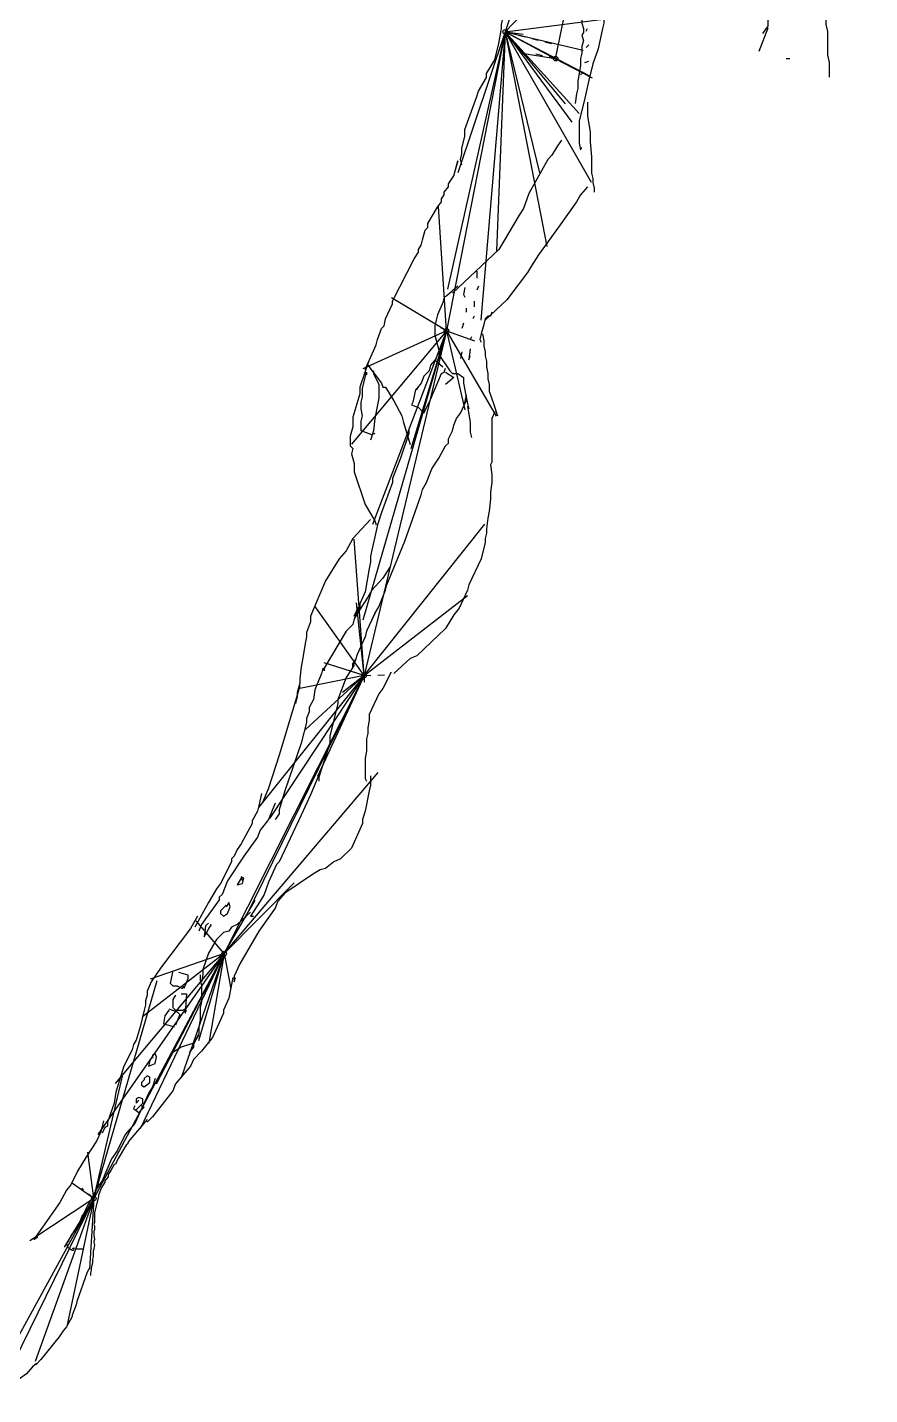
# Model space of a CAD drawing. Header units: millimetres. Extents: x -8 to 158, y -16 to 290.
# Drawn here: x 117.9 to 155, y 11.9 to 72 of the extents above; entities that cross this region are included whole.
import ezdxf

# ---------------------------------------------------------------- set-up
doc = ezdxf.new("R2010")
doc.units = ezdxf.units.MM
doc.linetypes.add('DASH', pattern=[0.6, 0.3, -0.3])

msp = doc.modelspace()

# ---------------------------------------------------------------- linework, layer by layer
at = {"layer": 'Shots', "color": 1}
for p, q in [((142.9, 84.068), (138.916, 71.836)), ((141.134, 70.652), (142.56, 77.63)), ((138.916, 71.836), (136.33, 58.678)), ((138.916, 71.836), (141.134, 70.652)), ((138.916, 71.836), (138.916, 71.836)), ((136.33, 58.678), (132.706, 43.518)), ((132.706, 43.518), (126.548, 31.282)), ((126.548, 31.282), (120.808, 20.502)), ((120.808, 20.502), (116.638, 12.924))]:
    msp.add_line(p, q, dxfattribs=at)
for centre in [(138.916, 71.836), (138.916, 71.836), (141.134, 70.652), (136.33, 58.678), (132.706, 43.518), (126.548, 31.282), (120.808, 20.502)]:
    msp.add_circle(centre, 0.1, dxfattribs=at)
at = {"layer": 'Sketch', "color": 0}
for points in [[(152.792, 84.402), (152.712, 84.242), (152.792, 83.922), (152.712, 82.802), (152.712, 82.322), (152.472, 81.442), (152.552, 81.282), (152.312, 80.482), (151.512, 79.922), (151.352, 79.602), (151.592, 78.562), (151.592, 78.162), (151.512, 77.842), (151.752, 76.722), (151.272, 75.282), (151.272, 75.042), (151.112, 74.802), (151.032, 74.482), (150.952, 74.162), (150.792, 73.362), (150.472, 72.322), (150.472, 72.082), (150.232, 71.762)], [(153.192, 69.842), (153.192, 70.482), (153.112, 70.802), (153.112, 71.842), (153.032, 72.162), (153.032, 73.842), (152.952, 74.002), (153.192, 74.722), (153.192, 75.042), (153.432, 76.082), (153.432, 76.322), (153.832, 77.922), (153.832, 78.322), (153.992, 78.802), (154.152, 78.962), (154.552, 80.242), (154.712, 81.362), (154.792, 81.762), (154.792, 82.002), (154.872, 82.322), (154.792, 82.482), (154.872, 82.882), (154.872, 83.282), (154.952, 83.602)], [(137.012, 65.982), (136.952, 66.222), (137.012, 66.462), (137.012, 66.702), (137.132, 67.242), (137.132, 67.542), (137.672, 68.982), (137.732, 69.222), (138.092, 69.822), (138.092, 70.002), (138.452, 70.602), (138.632, 71.322), (138.752, 71.982), (138.752, 72.162), (138.872, 72.642)], [(143.252, 72.462), (143.252, 72.222), (143.192, 71.982), (143.012, 71.082), (142.772, 70.422), (142.592, 69.702), (142.412, 68.922), (142.172, 67.902), (142.172, 66.942), (142.232, 66.642), (142.292, 66.762)], [(150.472, 72.002), (150.072, 70.962)], [(151.432, 70.642), (151.272, 70.642)], [(142.532, 68.742), (142.532, 68.142), (142.652, 67.422), (142.652, 67.002), (142.712, 66.342), (142.712, 65.622), (142.772, 65.382), (142.772, 65.202), (142.832, 64.962), (142.832, 64.782)], [(132.752, 56.982), (133.232, 58.062), (133.292, 58.302), (133.472, 58.782), (133.592, 58.902), (133.652, 59.202), (133.952, 59.862), (133.952, 59.982), (134.912, 61.842), (135.092, 62.142), (135.092, 62.262), (135.212, 62.442), (135.272, 62.682), (135.392, 63.102), (135.512, 63.222), (135.512, 63.402), (135.932, 64.122), (136.112, 64.362), (136.112, 64.482), (136.232, 64.662), (136.232, 64.782), (136.412, 65.022), (136.412, 65.142), (136.652, 65.502), (136.832, 66.162), (136.712, 65.742)], [(142.532, 65.022), (142.232, 64.662), (142.052, 64.362), (141.332, 63.342), (140.372, 62.022), (140.072, 61.542), (139.892, 61.242), (138.992, 60.042), (138.032, 59.142)], [(138.332, 59.502), (138.272, 59.322), (138.152, 59.322), (138.032, 59.202), (137.972, 58.962), (137.852, 58.542), (137.792, 58.302), (137.852, 58.182)], [(137.912, 58.542), (137.972, 58.242), (137.972, 58.002), (138.032, 57.762), (138.032, 57.582), (138.092, 57.342), (138.092, 57.102), (138.152, 56.802), (138.152, 56.562), (138.212, 56.322), (138.212, 56.022), (138.392, 55.482), (138.572, 54.942)], [(132.932, 57.402), (132.512, 56.202), (132.512, 55.902), (132.212, 54.882), (132.212, 54.462), (132.092, 54.042), (132.092, 53.622), (132.212, 53.502), (132.152, 53.262), (132.272, 52.842), (132.272, 52.482), (132.752, 51.042), (133.172, 50.322), (133.232, 50.142)], [(138.452, 55.122), (138.332, 54.822), (138.332, 52.902), (138.272, 52.782), (138.332, 52.362), (138.332, 52.002), (138.272, 51.582), (138.272, 51.282), (138.212, 50.742), (138.152, 50.442), (138.092, 49.962), (138.092, 49.782), (138.032, 49.542), (138.032, 49.362), (137.852, 48.642), (137.312, 47.502), (137.252, 47.262), (136.892, 46.482), (136.652, 46.182), (136.292, 45.582), (135.032, 44.382), (134.732, 44.262), (134.012, 43.602)], [(132.992, 50.382), (132.212, 49.542), (131.912, 49.002), (131.612, 48.642), (131.012, 47.682), (130.352, 46.122), (130.352, 45.882), (130.172, 45.402), (130.172, 45.222), (130.112, 44.922), (129.992, 44.202), (129.932, 43.902), (129.872, 43.362), (129.872, 43.182), (129.752, 42.762), (129.752, 42.582), (129.692, 42.282), (129.752, 42.582)], [(133.892, 43.662), (133.532, 42.942), (133.352, 42.702), (132.932, 41.802), (132.932, 41.562), (132.872, 41.202), (132.872, 40.962), (132.812, 40.722), (132.812, 40.182), (132.752, 39.882), (132.752, 38.982), (132.812, 38.862)], [(129.872, 43.062), (129.752, 42.642), (129.692, 42.402), (128.972, 40.002), (128.492, 38.562), (128.252, 37.962)], [(132.992, 39.102), (132.992, 38.682), (132.932, 38.442), (132.752, 37.542), (132.632, 37.182), (132.632, 37.002), (132.152, 35.922), (131.672, 35.442), (131.372, 35.322), (131.012, 35.022), (130.772, 34.962), (130.472, 34.782), (129.212, 33.942), (128.912, 33.582), (128.792, 33.282), (128.072, 32.262), (127.232, 30.822), (126.992, 30.282), (126.992, 30.042), (127.052, 30.222)], [(128.192, 38.322), (128.072, 37.782), (128.012, 37.542), (127.772, 37.122), (127.772, 37.002), (127.292, 36.102), (127.112, 35.862), (126.992, 35.562), (126.872, 35.442), (126.872, 35.322), (126.392, 34.362), (126.212, 34.122), (125.852, 33.522), (125.252, 32.442)], [(125.372, 32.922), (125.072, 32.382), (123.752, 30.642), (123.332, 30.042), (123.152, 29.622), (123.152, 29.442), (123.092, 29.202), (123.092, 29.022), (123.032, 28.782), (122.852, 28.062), (122.672, 27.462), (122.552, 27.282), (122.492, 27.042), (122.132, 26.322), (121.772, 25.182), (121.712, 24.702), (121.412, 23.862), (121.412, 23.682), (121.292, 23.622), (121.172, 23.382)], [(126.932, 30.222), (126.752, 29.322), (126.512, 28.782), (126.512, 28.662), (126.032, 27.582), (125.552, 26.982), (125.192, 26.622), (125.072, 26.322), (124.412, 25.542), (124.292, 25.242), (123.812, 24.642), (123.392, 24.102), (123.152, 23.862)], [(121.232, 23.922), (121.112, 23.442), (120.932, 23.022), (120.452, 22.302), (120.092, 21.702), (119.792, 21.102), (119.612, 20.862), (119.312, 20.322), (118.172, 18.702), (118.352, 18.822)], [(123.152, 23.982), (122.912, 23.682), (122.402, 23.082), (122.312, 22.962), (122.312, 22.902), (122.252, 22.872), (121.832, 22.182), (121.772, 22.032), (121.712, 22.002), (121.562, 21.732), (121.442, 21.552), (121.442, 21.462), (121.292, 21.282), (121.292, 21.222), (121.142, 20.982), (121.022, 20.652), (121.022, 20.592), (120.842, 19.872), (120.842, 19.452), (120.812, 19.362), (120.842, 19.302), (120.842, 19.122), (120.812, 19.062), (120.812, 18.882), (120.842, 18.702), (120.812, 18.612), (120.842, 18.432), (120.812, 18.312), (120.812, 18.252), (120.782, 18.192), (120.782, 17.952), (120.752, 17.832), (120.752, 17.682), (120.692, 17.442), (120.692, 17.352), (120.662, 17.232), (120.662, 17.112)], [(120.632, 17.472), (120.512, 17.262), (120.062, 15.972), (120.032, 15.822), (119.852, 15.372), (119.852, 15.312), (119.612, 14.862), (119.462, 14.682), (119.282, 14.412), (118.472, 13.422), (118.262, 13.182), (118.292, 13.242), (118.112, 13.092), (117.842, 12.792), (117.482, 12.522), (117.242, 12.282), (117.182, 12.282), (117.062, 12.222), (117.002, 12.132), (116.792, 11.982), (116.672, 11.892)]]:
    msp.add_lwpolyline(points, dxfattribs=at)
at = {"layer": 'Sketch', "color": 3}
for points in [[(142.052, 74.562), (141.992, 74.322), (142.052, 74.022), (142.052, 73.782), (142.112, 73.542), (142.172, 73.002), (142.292, 72.522), (142.292, 72.222), (142.352, 71.982), (142.352, 71.802), (142.292, 71.682), (142.352, 71.442), (142.292, 71.202), (142.292, 70.902), (142.232, 70.662), (142.232, 70.362), (142.112, 69.642), (142.112, 69.342), (142.052, 69.102), (141.992, 68.682)], [(142.472, 71.862), (142.532, 71.982)], [(142.472, 71.142), (142.592, 71.262)], [(142.412, 70.482), (142.592, 70.542)], [(142.232, 69.942), (142.352, 70.062)]]:
    msp.add_lwpolyline(points, dxfattribs=at)
at = {"layer": 'Sketch', "color": 5}
for points in [[(141.392, 67.062), (141.212, 66.822), (140.972, 66.402), (140.792, 66.222), (139.952, 64.722), (139.712, 64.062), (139.532, 63.762), (138.632, 62.262), (136.592, 60.342)], [(137.672, 61.302), (137.672, 61.002)], [(136.832, 60.642), (136.352, 60.222), (136.232, 60.162), (136.172, 59.922), (135.932, 59.382), (135.872, 59.142), (135.812, 58.902), (135.812, 58.482), (135.992, 57.822), (135.992, 57.642), (136.472, 56.922), (136.592, 56.802), (136.832, 56.802), (137.072, 56.622), (137.072, 56.382), (137.192, 55.782), (137.252, 55.482), (137.312, 55.242)], [(137.132, 60.582), (137.072, 60.282), (137.132, 60.162)], [(137.732, 60.642), (137.672, 60.462)], [(137.192, 59.682), (137.192, 59.502)], [(137.552, 59.982), (137.552, 59.742)], [(137.072, 59.022), (137.012, 58.782)], [(137.552, 59.322), (137.492, 59.202)], [(137.432, 58.422), (137.372, 58.302)], [(137.012, 57.762), (136.952, 57.462)], [(137.372, 57.882), (137.312, 57.402), (137.372, 57.582)], [(132.872, 57.162), (132.872, 57.162), (133.472, 56.382), (133.532, 56.202), (133.652, 56.202), (134.012, 55.602), (134.372, 54.942), (134.432, 54.642), (134.732, 53.682)], [(133.052, 45.942), (133.172, 46.242), (133.352, 46.542), (133.652, 47.262), (133.712, 47.502), (134.492, 49.422), (135.212, 51.462), (135.272, 51.702), (135.452, 52.002), (135.692, 52.602), (135.992, 53.082), (136.292, 53.622), (136.412, 53.742), (136.412, 53.922), (136.592, 54.282), (136.652, 54.522), (136.772, 54.822), (136.952, 55.062), (137.192, 55.602), (137.192, 55.842), (137.072, 55.302)], [(137.252, 55.362), (137.372, 54.642), (137.372, 54.222), (137.432, 53.982)], [(134.672, 54.342), (134.672, 54.162), (134.312, 53.082), (133.952, 52.182), (133.952, 52.002), (133.472, 50.682), (133.352, 50.322)], [(133.472, 50.682), (133.292, 50.142), (132.992, 48.762), (132.992, 48.522), (132.932, 48.222), (132.752, 47.202), (132.512, 46.662), (132.512, 46.542), (132.272, 46.122), (132.452, 46.542)], [(133.832, 48.282), (133.532, 47.802), (133.052, 47.262), (132.872, 46.962), (132.512, 46.422), (132.272, 46.002), (132.212, 45.762), (131.912, 45.462), (130.952, 43.842), (130.952, 43.722), (130.892, 43.842), (130.832, 43.602), (130.532, 42.882), (130.472, 42.462), (130.292, 42.102), (130.292, 41.922), (130.172, 41.622), (130.172, 41.442), (129.932, 40.542), (129.212, 38.442), (128.972, 37.602), (128.972, 37.422), (128.792, 37.182)], [(133.172, 46.242), (132.812, 45.462), (132.752, 45.222), (132.392, 44.442), (132.332, 44.202), (132.212, 43.902), (132.212, 44.022), (132.332, 44.202)], [(132.272, 43.962), (131.912, 43.422), (131.552, 42.462), (131.552, 42.282), (131.192, 40.842), (131.192, 40.542), (130.712, 39.042), (130.712, 38.862), (130.712, 38.862)], [(130.772, 39.282), (130.352, 38.262), (129.932, 37.362), (128.972, 35.322), (128.852, 35.202), (128.492, 34.422), (128.312, 33.882), (128.132, 33.582), (127.712, 32.922), (127.832, 32.922)], [(128.792, 37.902), (128.492, 37.182), (128.132, 36.702), (128.012, 36.402), (127.412, 35.562), (126.692, 34.482), (126.452, 33.882), (126.332, 33.762), (126.332, 33.642), (125.552, 32.562), (125.432, 32.262)], [(127.712, 33.102), (127.112, 32.562), (126.872, 32.442), (126.752, 32.262), (126.512, 32.202), (126.212, 31.902), (125.852, 31.302), (125.612, 30.582), (125.612, 30.342), (125.552, 30.042)], [(125.492, 30.342), (125.492, 30.102), (125.552, 29.862), (125.552, 29.142), (125.492, 28.902), (125.492, 28.362), (125.432, 28.062), (125.432, 27.762), (125.192, 27.282), (125.192, 27.162), (125.012, 26.922)], [(125.432, 27.702), (125.192, 27.342), (124.652, 27.162), (124.292, 26.922), (123.692, 25.842)], [(123.512, 25.782), (123.392, 25.422), (123.212, 25.122), (122.612, 23.802), (122.192, 23.322), (121.832, 22.602), (121.592, 22.242), (121.172, 21.282), (120.932, 20.922), (120.812, 20.622), (121.052, 21.162)], [(120.872, 20.862), (120.872, 20.802), (120.632, 20.352), (120.512, 20.172), (120.362, 19.812), (120.302, 19.752), (120.152, 19.362), (120.062, 19.242), (120.032, 19.152), (119.822, 18.912), (119.702, 18.642), (119.612, 18.522), (119.642, 18.462), (119.642, 18.372), (119.852, 18.222), (119.912, 18.222), (119.942, 18.342)], [(119.852, 18.312), (120.002, 18.282), (120.362, 18.282)]]:
    msp.add_lwpolyline(points, dxfattribs=at)
at = {"layer": 'Sketch', "color": 9}
for points in [[(135.872, 57.462), (135.632, 57.162), (135.572, 56.922), (135.332, 56.682), (135.212, 56.382), (135.032, 56.142), (135.032, 56.082)], [(135.812, 57.402), (136.172, 57.102)], [(133.172, 54.162), (133.052, 54.102), (132.572, 54.282), (132.572, 54.282), (132.572, 54.702), (132.632, 54.942), (132.572, 55.242), (132.572, 55.542), (132.632, 55.782), (132.632, 56.142), (132.752, 56.622), (132.812, 56.862), (132.812, 56.742)], [(133.112, 56.922), (133.112, 56.802), (133.352, 56.322), (133.352, 55.722), (133.292, 55.422), (133.172, 54.822), (133.112, 54.282), (132.992, 53.862)], [(135.092, 56.202), (134.972, 56.082), (134.852, 55.542), (134.792, 55.422), (135.092, 55.302), (135.332, 55.062), (135.632, 55.662), (136.112, 56.802), (136.232, 56.862), (136.292, 57.042)], [(136.292, 56.862), (136.652, 56.622), (136.292, 56.322)], [(124.292, 30.522), (124.172, 29.982), (124.292, 29.862), (124.472, 29.862), (124.712, 29.742), (124.772, 29.862)], [(124.532, 30.462), (124.952, 30.342), (124.952, 30.162), (124.772, 29.742)], [(124.652, 29.502), (124.892, 29.502), (124.832, 28.662), (124.892, 28.782)], [(124.412, 29.442), (124.292, 29.262), (124.292, 28.902), (124.412, 28.782), (124.712, 28.782), (124.832, 28.842)], [(124.112, 28.782), (123.932, 28.542), (123.872, 28.182), (124.112, 28.122), (124.352, 28.062)], [(124.112, 28.842), (124.472, 28.722), (124.592, 28.602), (124.412, 28.122)]]:
    msp.add_lwpolyline(points, dxfattribs=at)
at = {"layer": 'Sketch', "color": 32}
for points in [[(127.292, 34.602), (127.112, 34.302), (127.352, 34.362), (127.412, 34.602), (127.292, 34.662), (127.352, 34.482)], [(126.632, 33.402), (126.392, 33.162), (126.392, 33.042), (126.512, 32.922), (126.692, 33.042), (126.812, 33.342), (126.752, 33.522), (126.632, 33.342)], [(125.852, 32.622), (125.732, 32.502), (125.672, 32.022), (125.972, 32.562), (125.852, 32.382)], [(123.452, 26.862), (123.272, 26.562), (123.212, 26.322), (123.512, 26.442), (123.572, 26.742), (123.512, 26.862), (123.392, 26.802), (123.392, 26.682)], [(123.032, 25.722), (122.912, 25.602), (122.912, 25.482), (123.032, 25.422), (123.272, 25.602), (123.272, 25.842), (123.152, 25.902), (123.032, 25.782), (123.032, 25.722)], [(122.672, 24.402), (122.972, 24.702), (122.972, 24.882), (122.792, 24.942), (122.672, 24.882), (122.672, 24.702), (122.792, 24.822)], [(122.672, 24.882), (122.672, 24.762)], [(122.612, 24.582), (122.552, 24.462), (122.792, 24.282), (123.032, 24.522), (122.912, 24.582)]]:
    msp.add_lwpolyline(points, dxfattribs=at)
at = {"layer": 'XSect', "color": 1}
for p, q in [((138.916, 71.836), (141.484, 74.546)), ((138.916, 71.836), (143.344, 72.4)), ((138.916, 71.836), (136.37, 60.506)), ((138.916, 71.836), (136.828, 65.628)), ((138.916, 71.836), (137.842, 59.142)), ((138.916, 71.836), (138.532, 62.204)), ((138.916, 71.836), (139.698, 71.726)), ((138.916, 71.836), (142.348, 71.028)), ((138.916, 71.836), (141.548, 68.666)), ((138.916, 71.836), (142.624, 69.904)), ((138.916, 71.836), (141.844, 67.86)), ((138.916, 71.836), (142.704, 65.218)), ((138.916, 71.836), (140.424, 65.626)), ((138.916, 71.836), (142.168, 68.242)), ((138.916, 71.836), (140.748, 62.394)), ((141.134, 70.652), (139.644, 70.882)), ((141.134, 70.652), (142.746, 69.81)), ((136.33, 58.678), (135.98, 64.156)), ((136.33, 58.678), (133.904, 60.126)), ((136.33, 58.678), (132.15, 53.694)), ((136.33, 58.678), (132.644, 45.95)), ((136.33, 58.678), (132.654, 57.012)), ((136.33, 58.678), (133.076, 50.162)), ((136.33, 58.678), (134.764, 53.49)), ((136.33, 58.678), (137.556, 58.232)), ((136.33, 58.678), (138.522, 54.92)), ((136.33, 58.678), (137.136, 55.196)), ((132.706, 43.518), (138.022, 50.17)), ((132.706, 43.518), (132.274, 49.514)), ((132.706, 43.518), (137.252, 47.03)), ((132.706, 43.518), (130.542, 46.568)), ((132.706, 43.518), (132.364, 46.712)), ((132.706, 43.518), (130.942, 44.074)), ((132.706, 43.518), (127.468, 32.856)), ((132.706, 43.518), (128.058, 37.712)), ((132.706, 43.518), (128.538, 37.228)), ((132.706, 43.518), (129.802, 42.924)), ((132.706, 43.518), (130.132, 41.142)), ((132.706, 43.518), (130.66, 39.076)), ((132.706, 43.518), (131.76, 42.76)), ((126.548, 31.282), (133.328, 39.242)), ((126.548, 31.282), (129.62, 34.394)), ((126.548, 31.282), (127.906, 33.63)), ((126.548, 31.282), (125.312, 32.724)), ((126.548, 31.282), (120.98, 23.316)), ((126.548, 31.282), (121.748, 25.564)), ((126.548, 31.282), (122.856, 23.568)), ((126.548, 31.282), (122.948, 28.496)), ((126.548, 31.282), (123.288, 30.158)), ((126.548, 31.282), (123.552, 25.526)), ((126.548, 31.282), (124.648, 25.814)), ((126.548, 31.282), (125.416, 27.442)), ((126.548, 31.282), (125.878, 27.338)), ((126.548, 31.282), (126.836, 29.728)), ((120.808, 20.502), (123.6, 30.1)), ((120.808, 20.502), (122.076, 25.878)), ((120.808, 20.502), (120.542, 22.546)), ((120.808, 20.502), (119.826, 21.198)), ((120.808, 20.502), (116.576, 11.872)), ((120.808, 20.502), (117.988, 18.64)), ((120.808, 20.502), (118.224, 13.338)), ((120.808, 20.502), (119.502, 18.368)), ((120.808, 20.502), (119.63, 14.87)), ((120.808, 20.502), (120.614, 17.39))]:
    msp.add_line(p, q, dxfattribs=at)
at = {"layer": 'XSect', "color": 1, "linetype": 'DASH'}
for p, q in [((138.916, 71.836), (141.214, 71.252)), ((141.134, 70.652), (140.014, 70.902)), ((141.134, 70.652), (141.19, 70.596)), ((136.33, 58.678), (136.088, 58.814)), ((136.33, 58.678), (136.438, 58.678)), ((132.706, 43.518), (132.642, 43.328)), ((132.706, 43.518), (132.704, 43.184)), ((132.706, 43.518), (133.792, 43.54)), ((126.548, 31.282), (126.324, 31.134)), ((126.548, 31.282), (126.428, 30.56)), ((120.808, 20.502), (120.278, 20.952)), ((120.808, 20.502), (120.892, 20.724))]:
    msp.add_line(p, q, dxfattribs=at)

doc.saveas('drawing.dxf')
